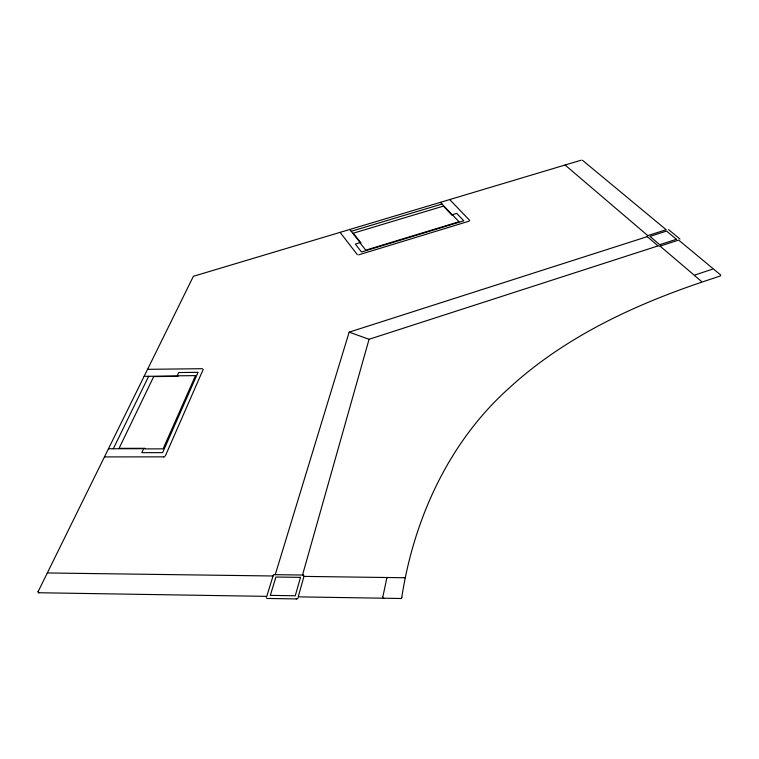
<?xml version="1.0" encoding="UTF-8"?>
<svg xmlns="http://www.w3.org/2000/svg" width="759" height="759" viewBox="0 0 759 759"><rect width="100%" height="100%" fill="white"/><g stroke="black" fill="none" stroke-linecap="round" stroke-linejoin="round"><path stroke-width="1.14" d="M401.758 597.447C413.854 519.099 448.55 442.744 508.018 389.082C563.14 338.03 632.522 305.45 703.1 281.712L720.462 275.906M382.773 597.153L386.729 578.529A1.471 1.034 -10.9 0 1 386.767 578.235M304.055 576.062L298.221 596.859L400.116 598.481M302.518 575.037L369.064 339.282L658.053 245.897M275.251 574.677L349.159 332.148L647.247 236.647M273.136 575.654L266.788 596.365L38.899 592.741M165.291 456.055L203.222 369.358M113.3 448.759L148.66 376.293M38.083 591.716L193.384 276.295L581.233 160.177M695.159 274.919L712.397 269.198M582.523 160.301L666.184 229.73L647.484 235.717M659.742 246.191L678.65 240.081L720.813 275.081M660.055 246.096L694.637 275.545M358.675 254.863L469.185 221.144M351.189 231.296L442.023 204.019L452.136 214.759L456.728 213.374L463.806 220.831L361.531 251.997L355.345 244.066L360.127 242.614L349.776 229.493M147.578 369.329L202.425 368.694M178.289 375.8L195.509 375.62L163.109 448.854L144.722 448.892M144.125 376.341L177.103 375.99L178.688 372.546L198.061 372.327L162.625 452.639L141.81 452.668L143.631 448.702L108.461 448.768M178.052 376.322L153.726 376.587L119.068 448.351L144.997 448.303M104.457 456.918L163.754 456.861M274.796 574.667L302.974 575.037M47.324 572.96L273.031 575.986M303.961 576.394L388.077 577.533M388.352 577.533L404.234 577.741M267.538 598.462L296.238 598.917M349.159 332.148L369.064 339.282M668.556 229.597L679.941 239.019M565.076 165.016L647.788 235.622M694.789 275.745L701.544 281.513M647.085 236.476L658.262 246.03M449.698 199.56L469.688 220.433M452.762 215.12L459.005 221.742L365.762 250.147L360.24 243.136M440.438 202.33L442.023 204.019M452.079 215.328L443.417 206.116L353.277 233.193L360.952 242.918M340.098 232.368L357.356 254.701M404.253 577.637A1.565 1.101 -10.2 0 1 404.993 577.798M164.466 456.814A1.395 0.825 -16.1 0 1 163.716 456.946M387.213 577.751A1.471 1.034 -10.9 0 1 388.067 577.428M383.95 598.329A1.594 1.138 -11.4 0 1 383.162 598.149M382.602 597.361A1.594 1.138 -11.4 0 1 382.621 597.143M272.993 575.645A1.565 1.063 -15.5 0 1 273.202 575.256M273.582 574.924A1.565 1.063 -15.5 0 1 274.834 574.563M303.002 574.933A1.565 1.072 -14.4 0 1 303.666 575.066M38.842 592.845A1.613 0.996 -22.4 0 1 38.358 592.76M37.865 591.944A1.613 0.996 -22.4 0 1 37.95 591.716M267.51 598.566A1.594 1.091 -16.3 0 1 266.817 598.415M266.295 597.608A1.594 1.091 -16.3 0 1 266.333 597.399M298.069 597.902A1.594 1.11 -15.2 0 1 296.209 599.031M401.9 597.447A1.594 1.138 -10.6 0 1 401.71 597.874M401.35 598.225A1.594 1.138 -10.6 0 1 400.097 598.585M300.488 577.362L295.27 595.768L270.327 595.379L275.906 577.03L300.488 577.362M676.43 239.303L659.704 244.702L649.96 236.391L666.535 231.078L676.43 239.303"/></g></svg>
